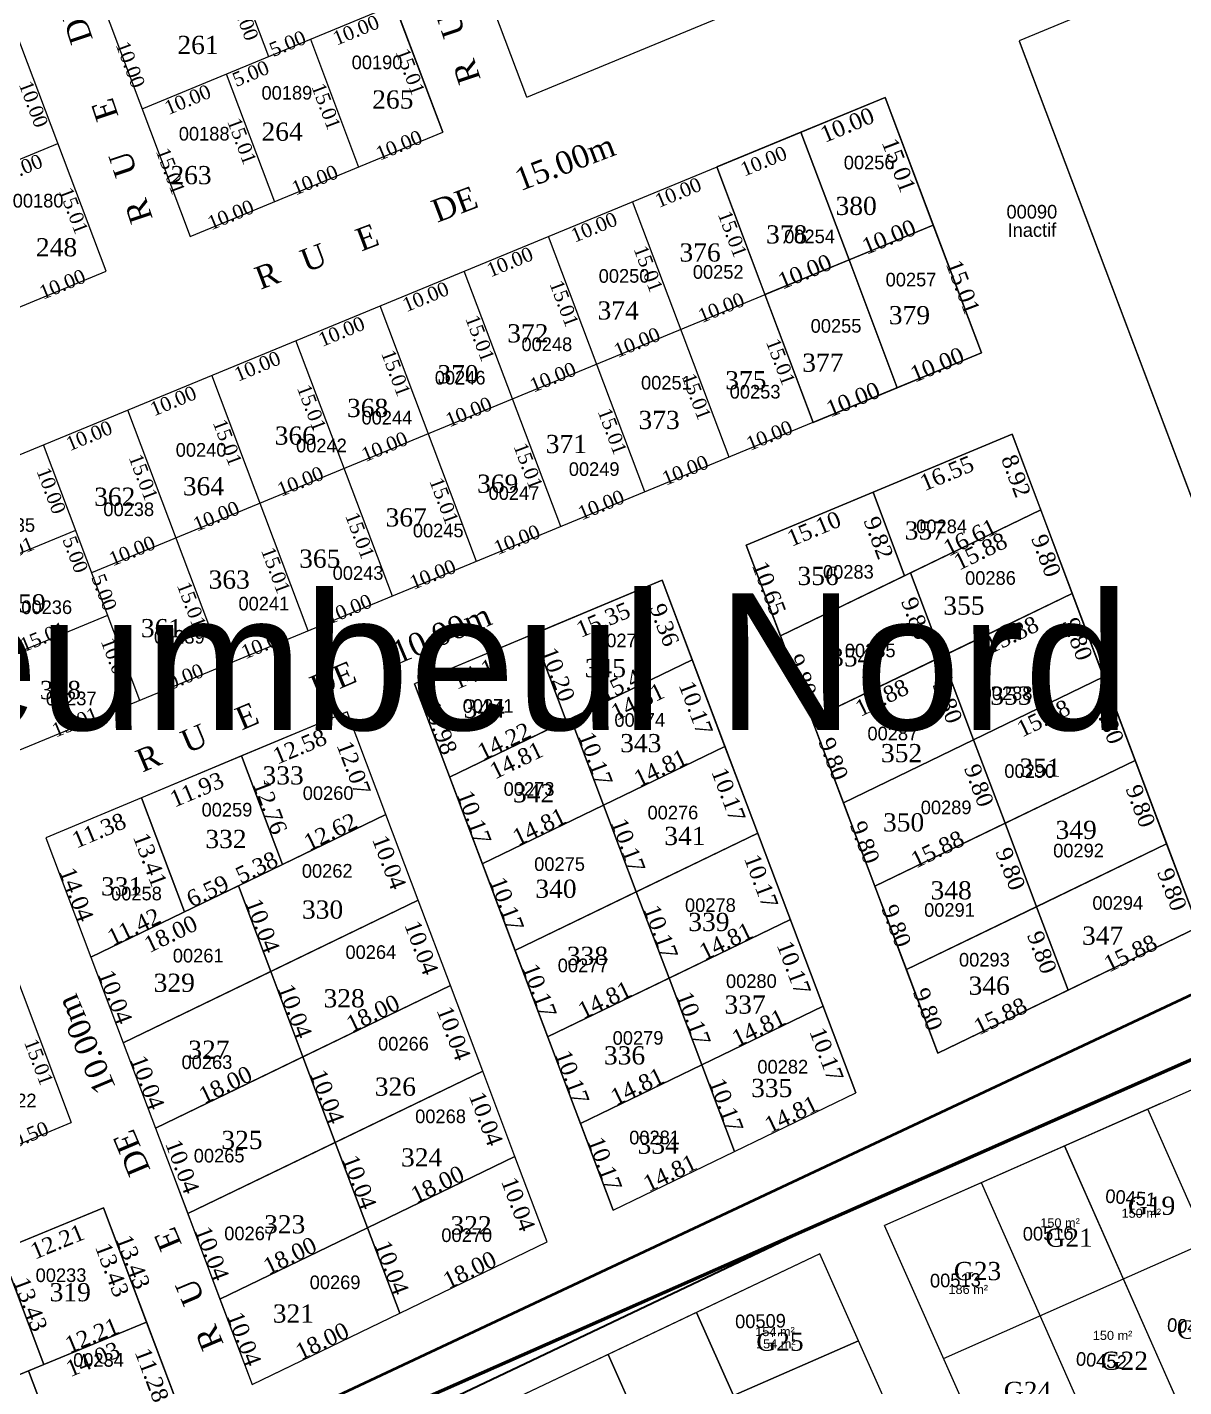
# Model space of a CAD drawing. Header units: metres. Extents: x 245225 to 248406, y 1633796 to 1637634.
# Drawn here: x 245951 to 246078.1, y 1637011.8 to 1637161.2 of the extents above; entities that cross this region are included whole.
import ezdxf
from ezdxf.enums import TextEntityAlignment as Align

# ---------------------------------------------------------------- set-up
doc = ezdxf.new("R2010")
doc.units = ezdxf.units.M
doc.header["$MEASUREMENT"] = 0
doc.layers.add('historique_numero_parcelle', color=7, linetype='Continuous')
doc.layers.add('LIMITES TITRES FONCIERS', color=7, linetype='Continuous', lineweight=0)
doc.layers.add('Toponymie', color=7, linetype='Continuous', lineweight=30)
doc.layers.add('LIMITES_PARCELLES', color=7, linetype='Continuous', lineweight=0, true_color=0xffffff)
doc.styles.get("Standard").update_dxf_attribs({"font": 'txt.shx'})
doc.styles.add('Style-FANCY', font='FANCY.shx')

msp = doc.modelspace()

# ---------------------------------------------------------------- linework, layer by layer
at = {"layer": 'LIMITES TITRES FONCIERS', "color": 5, "linetype": 'Continuous', "lineweight": 53, "flags": 128}
msp.add_lwpolyline([(245938.212544, 1636985.567514), (245881.153937, 1636957.963089), (245894.101326, 1636935.617321), (245956.170997, 1636828.911222), (246026.166551, 1636866.432662), (246050.251043, 1636842.754736), (246059.497768, 1636848.997098), (246082.853897, 1636864.817709), (246150.924158, 1637003.208159), (246235.110742, 1637058.788011), (246341.240412, 1637009.133349), (246284.700277, 1637138.562999), (245938.212544, 1636985.567514)], close=True, dxfattribs=at)
at = {"layer": 'limites_parcelles', "color": 7, "linetype": 'Continuous', "lineweight": 0}
for p, q in [((246005.878482, 1637153.48418), (245988.223214, 1637200.288734)), ((246005.878482, 1637153.48418), (246077.975471, 1637183.248183)), ((246100.337476, 1637057.157668), (246043.93852, 1637032.251613)), ((246074.277672, 1637045.649531), (246043.93852, 1637032.251613)), ((246036.629438, 1637028.999333), (245977.360199, 1637000.882322))]:
    msp.add_line(p, q, dxfattribs=at)
at = {"layer": 'limites_parcelles', "color": 7, "lineweight": 0}
for p, q in [((245996.652547, 1637149.608756), (245978.997279, 1637196.41331)), ((245951.254208, 1637184.96006), (245968.909476, 1637138.155506)), ((245959.661786, 1637134.337756), (245942.006518, 1637181.14231)), ((245970.422324, 1637176.645319), (245977.484431, 1637157.923497)), ((245963.612895, 1637152.196872), (245991.355966, 1637163.650122)), ((245982.108276, 1637159.832372), (245987.404857, 1637145.791006)), ((246094.101484, 1637069.24309), (246060.007385, 1637159.602399)), ((245972.860586, 1637156.014622), (245978.157166, 1637141.973256)), ((245938.906472, 1637109.541313), (246045.245394, 1637153.441509)), ((246045.245394, 1637153.441509), (246055.84109, 1637125.359823)), ((245926.622134, 1637136.925872), (245954.365205, 1637148.379122)), ((245968.909476, 1637138.155506), (245996.652547, 1637149.608756)), ((246037.354979, 1637117.72815), (246026.759283, 1637145.809836)), ((246028.107315, 1637113.91041), (246017.511618, 1637141.992096)), ((245958.075816, 1637101.227079), (246050.543242, 1637139.400666)), ((246018.85965, 1637110.092671), (246008.263954, 1637138.174357)), ((245931.918715, 1637122.884506), (245959.661786, 1637134.337756)), ((246009.611986, 1637106.274932), (245999.01629, 1637134.356618)), ((246000.364322, 1637102.457193), (245989.768625, 1637130.538879)), ((245991.116657, 1637098.639454), (245980.520961, 1637126.721139)), ((246055.84109, 1637125.359823), (245949.502168, 1637081.459627)), ((245981.868993, 1637094.821714), (245971.273297, 1637122.9034)), ((245972.621329, 1637091.003975), (245962.025632, 1637119.085661)), ((246030.000226, 1637104.250807), (246059.202949, 1637116.449915)), ((246059.202949, 1637116.449915), (246079.650972, 1637062.256689)), ((245963.373664, 1637087.186236), (245952.777968, 1637115.267922)), ((245942.43837, 1637100.180751), (245956.309867, 1637105.90736)), ((246030.000226, 1637104.250807), (246051.060789, 1637048.434169)), ((246006.606593, 1637094.478382), (246020.767349, 1637100.393878)), ((246020.767349, 1637100.393878), (246042.021576, 1637044.063974)), ((245945.970269, 1637090.820189), (245959.841766, 1637096.546798)), ((246015.355304, 1637031.171609), (245993.529755, 1637089.015681)), ((246051.060789, 1637048.434169), (246079.650972, 1637062.256689)), ((246028.68844, 1637037.617791), (246042.021576, 1637044.063974)), ((245887.951148, 1637012.774764), (245955.830292, 1637040.797502)), ((245967.161661, 1637034.656817), (245975.709032, 1637012.003793)), ((245891.482201, 1637003.413853), (245959.362191, 1637031.43694)), ((245975.709032, 1637012.003793), (245980.11517, 1637014.134032))]:
    msp.add_line(p, q, dxfattribs=at)
at = {"layer": 'limites_parcelles', "color": 4, "linetype": 'Continuous', "lineweight": 0}
for p, q in [((246101.571192, 1637054.385051), (246045.172235, 1637029.478995)), ((246075.511388, 1637042.876913), (246045.172235, 1637029.478995)), ((246086.661774, 1637013.911063), (246074.128, 1637042.266002)), ((246086.637161, 1637013.966746), (246074.133483, 1637042.253599)), ((246051.673548, 1637014.868127), (246108.01346, 1637039.81082)), ((246077.513895, 1637009.871716), (246064.980269, 1637038.22632)), ((246077.490873, 1637009.9238), (246064.987195, 1637038.210652)), ((246068.366016, 1637005.832369), (246055.832538, 1637034.186637)), ((246068.344585, 1637005.880853), (246055.840907, 1637034.167705)), ((246057.77504, 1637001.155807), (246045.172235, 1637029.478995)), ((246038.085041, 1637026.361332), (245885.070285, 1636953.771946)), ((246038.085041, 1637026.361332), (245978.815802, 1636998.244321))]:
    msp.add_line(p, q, dxfattribs=at)
at = {"layer": 'limites_parcelles', "color": 1, "linetype": 'Continuous', "lineweight": 40, "flags": 128}
msp.add_lwpolyline([(246242.36, 1637357.731), (246325.071, 1637170.444), (245511.13, 1636788.23), (245429.275, 1637028.013), (246242.360078, 1637357.730823)], close=True, dxfattribs=at)
at = {"layer": 'limites_parcelles', "color": 7, "lineweight": 0, "flags": 128}
for points in [[(245978.997279, 1637196.41331), (245996.652547, 1637149.608756)], [(246045.245394, 1637153.441509), (246055.84109, 1637125.359823)], [(245945.234596, 1637068.879188), (245955.830292, 1637040.797502)], [(245959.362191, 1637031.43694), (245968.085369, 1637008.317974)]]:
    msp.add_lwpolyline(points, dxfattribs=at)
for points in [[(246059.202949, 1637116.449915), (246079.650972, 1637062.256689), (246051.060789, 1637048.434169), (246030.000226, 1637104.250807), (246059.202949, 1637116.449915), (246059.202949, 1637116.449915)], [(246048.055802, 1637101.195686), (246062.350893, 1637108.106946), (246059.202949, 1637116.449915), (246043.931408, 1637110.070401), (246047.399679, 1637100.87847), (246048.055802, 1637101.195686)], [(246020.767349, 1637100.393878), (246006.606593, 1637094.478382), (246010.207563, 1637084.934761), (246010.738154, 1637085.191287), (246024.07129, 1637091.637469), (246020.767349, 1637100.393878)], [(245974.53981, 1637081.082846), (245963.532293, 1637076.48458), (245968.26703, 1637063.936144), (245974.19646, 1637066.802851), (245979.043659, 1637069.14633), (245974.53981, 1637081.082846)]]:
    msp.add_lwpolyline(points, close=True, dxfattribs=at)
at = {"layer": 'limites_parcelles', "color": 7, "linetype": 'Continuous', "lineweight": 30, "flags": 128}
msp.add_lwpolyline([(245883.535239, 1636956.295079), (246036.629438, 1637028.999333), (246043.938381, 1637032.251926), (246161.205481, 1637084.042071), (246176.661065, 1637048.487577), (246059.843226, 1636996.507822), (246101.538014, 1636902.80413), (246095.569169, 1636896.539839), (246074.958397, 1636878.816747), (246050.084, 1636846.994), (246024.29806, 1636876.145689), (245954.590311, 1636837.300513), (245939.986951, 1636863.506273), (245883.535239, 1636956.295079)], close=True, dxfattribs=at)
at = {"layer": 'limites_parcelles', "color": 4, "linetype": 'Continuous', "lineweight": 0, "flags": 128}
msp.add_lwpolyline([(246030.763574, 1637005.918197), (246028.582636, 1637010.819574), (246024.5287, 1637019.930276), (246014.817081, 1637015.323136), (246020.914458, 1637001.620063), (246030.763574, 1637005.918197)], close=True, dxfattribs=at)
at = {"layer": 'limites_parcelles', "color": 7, "lineweight": 0}
for points in [[(246158.417395, 1637139.408732), (246138.49941, 1637192.197204), (246059.992785, 1637159.641095), (246081.633796, 1637102.286102)], [(246041.300306, 1637135.584879), (246050.543242, 1637139.400666), (246045.245394, 1637153.441509), (246036.002458, 1637149.625721)], [(246026.759283, 1637145.809836), (246032.057131, 1637131.768993), (246041.300306, 1637135.584879), (246036.002458, 1637149.625721)], [(246046.598154, 1637121.544036), (246055.84109, 1637125.359823), (246050.543242, 1637139.400666), (246041.300306, 1637135.584879)], [(246032.057131, 1637131.768993), (246037.354979, 1637117.72815), (246046.598154, 1637121.544036), (246041.300306, 1637135.584879)], [(246062.350893, 1637108.106946), (246059.202949, 1637116.449915), (246030.000226, 1637104.250807), (246033.76071, 1637094.284426)], [(246043.931408, 1637110.070401), (246030.000226, 1637104.250807), (246033.76071, 1637094.284426), (246047.399679, 1637100.87847)], [(246065.810821, 1637098.937127), (246062.350893, 1637108.106946), (246033.76071, 1637094.284426), (246037.220638, 1637085.114608)], [(246051.51573, 1637092.025867), (246065.810821, 1637098.937127), (246062.350893, 1637108.106946), (246048.055802, 1637101.195686)], [(246048.055802, 1637101.195686), (246033.76071, 1637094.284426), (246037.220638, 1637085.114608), (246051.51573, 1637092.025867)], [(246042.021576, 1637044.063974), (246020.767349, 1637100.393878), (245993.529755, 1637089.015681), (246015.355304, 1637031.171609)], [(246024.07129, 1637091.637469), (246020.767349, 1637100.393878), (245993.529755, 1637089.015681), (245997.405018, 1637078.745104)], [(246069.27085, 1637089.767041), (246065.810821, 1637098.937127), (246037.220638, 1637085.114608), (246040.680667, 1637075.944522)], [(246054.975759, 1637082.855781), (246069.27085, 1637089.767041), (246065.810821, 1637098.937127), (246051.51573, 1637092.025867)], [(246006.606593, 1637094.478382), (245993.529755, 1637089.015681), (245997.405018, 1637078.745104), (246010.207563, 1637084.934761)], [(246027.661319, 1637082.122846), (246024.07129, 1637091.637469), (245997.405018, 1637078.745104), (246000.995047, 1637069.230481)], [(246024.07129, 1637091.637469), (246010.738154, 1637085.191287), (246014.328183, 1637075.676663), (246027.661319, 1637082.122846)], [(246051.51573, 1637092.025867), (246037.220638, 1637085.114608), (246040.680667, 1637075.944522), (246054.975759, 1637082.855781)], [(246072.730882, 1637080.596948), (246069.27085, 1637089.767041), (246040.680667, 1637075.944522), (246044.140699, 1637066.774429)], [(246069.27085, 1637089.767041), (246054.975759, 1637082.855781), (246058.43579, 1637073.685688), (246072.730882, 1637080.596948)], [(245990.403911, 1637074.638681), (245986.143454, 1637085.930137), (245953.034067, 1637072.099065), (245957.989009, 1637058.967021)], [(245990.403911, 1637074.638681), (245986.143454, 1637085.930137), (245974.53981, 1637081.082846), (245979.043659, 1637069.14633)], [(246010.738154, 1637085.191287), (245997.405018, 1637078.745104), (246000.995047, 1637069.230481), (246014.328183, 1637075.676663)], [(246054.975759, 1637082.855781), (246040.680667, 1637075.944522), (246044.140699, 1637066.774429), (246058.43579, 1637073.685688)], [(246031.25142, 1637072.60803), (246027.661319, 1637082.122846), (246000.995047, 1637069.230481), (246004.585148, 1637059.715666)], [(246027.661319, 1637082.122846), (246014.328183, 1637075.676663), (246017.918284, 1637066.161848), (246031.25142, 1637072.60803)], [(246076.190903, 1637071.426882), (246072.730882, 1637080.596948), (246044.140699, 1637066.774429), (246047.60072, 1637057.604362)], [(246061.895812, 1637064.515622), (246076.190903, 1637071.426882), (246072.730882, 1637080.596948), (246058.43579, 1637073.685688)], [(245963.532293, 1637076.48458), (245953.034067, 1637072.099065), (245957.989009, 1637058.967021), (245968.26703, 1637063.936144)], [(246014.328183, 1637075.676663), (246000.995047, 1637069.230481), (246004.585148, 1637059.715666), (246017.918284, 1637066.161848)], [(245993.947899, 1637065.24608), (245990.403911, 1637074.638681), (245957.989009, 1637058.967021), (245961.532997, 1637049.57442)], [(245977.740448, 1637057.41025), (245993.947899, 1637065.24608), (245990.403911, 1637074.638681), (245974.19646, 1637066.802851)], [(246058.43579, 1637073.685688), (246044.140699, 1637066.774429), (246047.60072, 1637057.604362), (246061.895812, 1637064.515622)], [(246034.8415, 1637063.093269), (246031.25142, 1637072.60803), (246004.585148, 1637059.715666), (246008.175228, 1637050.200905)], [(246021.508364, 1637056.647087), (246034.8415, 1637063.093269), (246031.25142, 1637072.60803), (246017.918284, 1637066.161848)], [(246051.060789, 1637048.434169), (246079.650972, 1637062.256689), (246076.190903, 1637071.426882), (246047.60072, 1637057.604362)], [(246076.190903, 1637071.426882), (246061.895812, 1637064.515622), (246065.355881, 1637055.345429), (246079.650972, 1637062.256689)], [(245974.19646, 1637066.802851), (245957.989009, 1637058.967021), (245961.532997, 1637049.57442), (245977.740448, 1637057.41025)], [(246017.918284, 1637066.161848), (246004.585148, 1637059.715666), (246008.175228, 1637050.200905), (246021.508364, 1637056.647087)], [(245997.491907, 1637055.853425), (245993.947899, 1637065.24608), (245961.532997, 1637049.57442), (245965.077005, 1637040.181765)], [(245993.947899, 1637065.24608), (245977.740448, 1637057.41025), (245981.284456, 1637048.017595), (245997.491907, 1637055.853425)], [(246061.895812, 1637064.515622), (246047.60072, 1637057.604362), (246051.060789, 1637048.434169), (246065.355881, 1637055.345429)], [(246038.431497, 1637053.57873), (246034.8415, 1637063.093269), (246008.175228, 1637050.200905), (246011.765225, 1637040.686366)], [(246034.8415, 1637063.093269), (246021.508364, 1637056.647087), (246025.098361, 1637047.132548), (246038.431497, 1637053.57873)], [(245977.740448, 1637057.41025), (245961.532997, 1637049.57442), (245965.077005, 1637040.181765), (245981.284456, 1637048.017595)], [(246001.035934, 1637046.460719), (245997.491907, 1637055.853425), (245965.077005, 1637040.181765), (245968.621032, 1637030.789059)], [(245997.491907, 1637055.853425), (245981.284456, 1637048.017595), (245984.828483, 1637038.624889), (246001.035934, 1637046.460719)], [(246021.508364, 1637056.647087), (246008.175228, 1637050.200905), (246011.765225, 1637040.686366), (246025.098361, 1637047.132548)], [(246042.021576, 1637044.063974), (246038.431497, 1637053.57873), (246025.098361, 1637047.132548), (246028.68844, 1637037.617791)], [(245981.284456, 1637048.017595), (245965.077005, 1637040.181765), (245968.621032, 1637030.789059), (245984.828483, 1637038.624889)], [(246025.098361, 1637047.132548), (246011.765225, 1637040.686366), (246015.355304, 1637031.171609), (246028.68844, 1637037.617791)], [(246004.579933, 1637037.06809), (246001.035934, 1637046.460719), (245968.621032, 1637030.789059), (245972.16503, 1637021.39643)], [(246001.035934, 1637046.460719), (245984.828483, 1637038.624889), (245988.372482, 1637029.23226), (246004.579933, 1637037.06809)], [(245984.828483, 1637038.624889), (245968.621032, 1637030.789059), (245972.16503, 1637021.39643), (245988.372482, 1637029.23226)], [(246008.123934, 1637027.675452), (246004.579933, 1637037.06809), (245988.372482, 1637029.23226), (245991.916483, 1637019.839622)], [(245964.104286, 1637018.869005), (245959.362191, 1637031.43694), (245948.072148, 1637026.77604), (245952.814243, 1637014.208105)], [(245988.372482, 1637029.23226), (245972.16503, 1637021.39643), (245975.709032, 1637012.003793), (245991.916483, 1637019.839622)], [(245948.072148, 1637026.77604), (245936.781737, 1637022.114988), (245941.523832, 1637009.547053), (245952.814243, 1637014.208105)], [(245968.085369, 1637008.317974), (245964.104286, 1637018.869005), (245951.131878, 1637013.51357), (245955.405371, 1637002.187565)], [(245951.131878, 1637013.51357), (245938.992115, 1637008.501877), (245943.53925, 1636996.450642), (245955.405371, 1637002.187565)]]:
    msp.add_3dface(points, dxfattribs=at)
at = {"layer": 'limites_parcelles', "color": 4, "linetype": 'Continuous', "lineweight": 0}
for points in [[(246042.330908, 1637016.819291), (246038.085041, 1637026.361332), (246024.5287, 1637019.930276), (246028.582636, 1637010.819574)], [(246042.330908, 1637016.819291), (246038.085041, 1637026.361332), (246024.5287, 1637019.930276), (246028.582636, 1637010.819574)], [(246046.504828, 1637007.43894), (246042.330908, 1637016.819291), (246028.582636, 1637010.819574), (246032.756557, 1637001.439223)], [(246046.504828, 1637007.43894), (246042.330908, 1637016.819291), (246028.582636, 1637010.819574), (246032.756557, 1637001.439223)], [(246020.984326, 1637001.463044), (246014.817081, 1637015.323136), (246004.994955, 1637010.663571), (246011.023138, 1636997.116003)], [(246020.984326, 1637001.463044), (246014.817081, 1637015.323136), (246004.994955, 1637010.663571), (246011.023138, 1636997.116003)]]:
    msp.add_3dface(points, dxfattribs=at)

# ---------------------------------------------------------------- texts
at = {"layer": 'historique_numero_parcelle', "color": 92, "linetype": 'Continuous', "lineweight": 0, "style": 'Style-FANCY'}
for s, p in [('00190', (245989.426321, 1637157.291507)), ('00189', (245979.517687, 1637153.945752)), ('00188', (245970.43021, 1637149.448181)), ('00256', (246043.502169, 1637146.287788)), ('00180', (245952.181054, 1637142.091635)), ('00254', (246036.954416, 1637138.162385)), ('00252', (246026.915765, 1637134.266187)), ('00250', (246016.569181, 1637133.8274)), ('00257', (246048.100651, 1637133.425831)), ('00255', (246039.861704, 1637128.338639)), ('00248', (246008.083887, 1637126.313165)), ('00246', (245998.55846, 1637122.63832)), ('00251', (246021.222407, 1637122.089835)), ('00253', (246030.966809, 1637121.102564)), ('00244', (245990.511116, 1637118.250445)), ('00240', (245970.091666, 1637114.712721)), ('00242', (245983.312302, 1637115.192645)), ('00249', (246013.284551, 1637112.601057)), ('00247', (246004.470794, 1637109.968332)), ('00238', (245962.140124, 1637108.185758)), ('00235', (245949.062213, 1637106.450687)), ('00245', (245996.149731, 1637105.8547)), ('00284', (246051.46278, 1637106.301575)), ('00283', (246041.218019, 1637101.308124)), ('00243', (245987.335974, 1637101.178871)), ('00286', (246056.833697, 1637100.63623)), ('00236', (245953.128898, 1637097.424202)), ('00241', (245976.989389, 1637097.819405)), ('00239', (245967.696623, 1637094.171984)), ('00272', (246016.285624, 1637093.77332)), ('00285', (246043.613061, 1637092.669496)), ('00288', (246058.65393, 1637087.966243)), ('00237', (245955.819167, 1637087.394775)), ('00271', (246001.627962, 1637086.574464)), ('00274', (246018.29746, 1637085.038708)), ('00287', (246046.103906, 1637083.550944)), ('00290', (246061.144774, 1637079.423599)), ('00273', (246006.130643, 1637077.455912)), ('00260', (245984.049144, 1637076.995977)), ('00259', (245972.936146, 1637075.172267)), ('00276', (246021.937925, 1637074.864324)), ('00289', (246051.960811, 1637075.425968)), ('00292', (246066.50967, 1637070.688987)), ('00262', (245983.953342, 1637068.453334)), ('00275', (246009.483703, 1637069.201223)), ('00258', (245962.990364, 1637065.961648)), ('00278', (246026.057398, 1637064.68994)), ('00291', (246052.331017, 1637064.162023)), ('00294', (246070.820747, 1637064.929901)), ('00264', (245988.743428, 1637059.526752)), ('00261', (245969.77469, 1637059.142813)), ('00277', (246012.070349, 1637058.066991)), ('00293', (246056.163085, 1637058.690892)), ('00280', (246030.560078, 1637056.339266)), ('00266', (245992.330956, 1637049.461319)), ('00279', (246018.105856, 1637050.100257)), ('00263', (245970.732707, 1637047.432673)), ('00282', (246034.00894, 1637046.93276)), ('00222', (245949.220035, 1637043.218578)), ('00268', (245996.407565, 1637041.481618)), ('00281', (246019.926089, 1637039.157995)), ('00265', (245972.073931, 1637037.162304)), ('00267', (245975.42699, 1637028.619661)), ('00270', (245999.281616, 1637028.427691)), ('00233', (245954.699423, 1637024.02791)), ('00269', (245984.815558, 1637023.244514)), ('00234', (245958.818897, 1637014.717389))]:
    msp.add_text(s, height=1.499994, rotation=0.1323, dxfattribs=at).set_placement(p, align=Align.MIDDLE_CENTER)
at = {"layer": 'historique_numero_parcelle', "color": 1, "linetype": 'Continuous', "lineweight": 0, "insert": (246061.382846, 1637139.864902), "char_height": 1.499994, "attachment_point": 5, "rotation": 0.13229612, "line_spacing_factor": 0.803174, "style": 'Style-FANCY'}
msp.add_mtext('00090\\PInactif', dxfattribs=at)
msp.add_mtext('00090\\PInactif', dxfattribs=at)
at = {"layer": 'limites_parcelles', "color": 7, "lineweight": 0, "line_spacing_factor": 0.6}
for s, insert, char_height, attachment_point, rotation in [('\\fSylfaen|b0|i0|c00|p23;R   U    E       DE     10.00m', (246000.903207, 1637155.456744), 2.5, 7, 108.45502415), ('\\fSylfaen|b0|i0|c00|p23;R   U    E       DE     10.00m', (245964.854366, 1637140.150351), 2.5, 7, 108.45502415), ('\\fSylfaen|b0|i0|c00|p23;10.00', (245975.531775, 1637162.533365), 1.55, 2, 290.66711614), ('\\fSylfaen|b0|i0|c00|p23;10.00', (245986.80844, 1637161.556381), 1.55, 2, 22.43245452), ('\\fSylfaen|b0|i0|c00|p23;5.00', (245979.905145, 1637158.617046), 1.55, 8, 22.43245452), ('\\fSylfaen|b0|i0|c00|p23;10.00', (245961.583354, 1637156.776356), 1.55, 8, 290.66711614), ('\\fSylfaen|b0|i0|c00|p23;15.01', (245993.817127, 1637156.558851), 1.55, 2, 290.66711614), ('\\fSylfaen|b0|i0|c00|p23;5.00', (245975.248827, 1637156.784193), 1.55, 2, 22.43245452), ('\\fSylfaen|b0|i0|c00|p23;10.00', (245952.412549, 1637152.98899), 1.55, 2, 290.66711614), ('\\fSylfaen|b0|i0|c00|p23;10.00', (245968.313059, 1637153.920881), 1.55, 2, 22.43245452), ('\\fSylfaen|b0|i0|c00|p23;15.01', (245984.569437, 1637152.741101), 1.55, 2, 290.66711614), ('\\fSylfaen|b0|i0|c00|p23;10.00', (246040.738404, 1637151.256316), 1.8, 2, 22.43245452), ('\\fSylfaen|b0|i0|c00|p23;15.01', (245975.321747, 1637148.923351), 1.55, 2, 290.66711614), ('\\fSylfaen|b0|i0|c00|p23;10.00', (245992.137758, 1637147.439102), 1.55, 8, 22.43245452), ('\\fSylfaen|b0|i0|c00|p23;R   U    E       DE     15.00m', (245976.632335, 1637132.240185), 2.5, 7, 20.76728362), ('\\fSylfaen|b0|i0|c00|p23;15.01', (246047.613634, 1637146.31518), 1.8, 2, 290.67231997), ('\\fSylfaen|b0|i0|c00|p23;10.00', (245949.817679, 1637146.285381), 1.55, 2, 22.43245452), ('\\fSylfaen|b0|i0|c00|p23;15.01', (245965.997171, 1637145.075218), 1.55, 8, 290.66711614), ('\\fSylfaen|b0|i0|c00|p23;10.00', (246031.609827, 1637147.16318), 1.55, 2, 22.43245452), ('\\fSylfaen|b0|i0|c00|p23;10.00', (245982.890068, 1637143.621352), 1.55, 8, 22.43245452), ('\\fSylfaen|b0|i0|c00|p23;10.00', (246022.211769, 1637143.7161), 1.55, 2, 22.43245452), ('\\fSylfaen|b0|i0|c00|p23;15.01', (245956.826366, 1637141.287851), 1.55, 2, 290.66711614), ('\\fSylfaen|b0|i0|c00|p23;10.00', (245973.642378, 1637139.803602), 1.55, 8, 22.43245452), ('\\fSylfaen|b0|i0|c00|p23;15.01', (246029.221084, 1637138.718809), 1.55, 2, 290.67231997), ('\\fSylfaen|b0|i0|c00|p23;10.00', (246012.964105, 1637139.898361), 1.55, 2, 22.43245452), ('\\fSylfaen|b0|i0|c00|p23;10.00', (246046.02257, 1637137.252548), 1.8, 8, 22.43245452), ('\\fSylfaen|b0|i0|c00|p23;10.00', (246003.716441, 1637136.080621), 1.55, 2, 22.43245452), ('\\fSylfaen|b0|i0|c00|p23;15.01', (246019.97342, 1637134.90107), 1.55, 2, 290.67231997), ('\\fSylfaen|b0|i0|c00|p23;10.00', (246036.779515, 1637133.436712), 1.8, 8, 22.43245452), ('\\fSylfaen|b0|i0|c00|p23;15.01', (246052.948959, 1637132.286874), 1.8, 8, 290.67231997), ('\\fSylfaen|b0|i0|c00|p23;10.00', (245955.146997, 1637132.168102), 1.55, 8, 22.43245452), ('\\fSylfaen|b0|i0|c00|p23;10.00', (245994.468776, 1637132.262882), 1.55, 2, 22.43245452), ('\\fSylfaen|b0|i0|c00|p23;15.01', (246010.725755, 1637131.083331), 1.55, 2, 290.67231997), ('\\fSylfaen|b0|i0|c00|p23;10.00', (246027.542355, 1637129.599344), 1.55, 8, 22.43245452), ('\\fSylfaen|b0|i0|c00|p23;10.00', (245985.221112, 1637128.445143), 1.55, 2, 22.43245452), ('\\fSylfaen|b0|i0|c00|p23;15.01', (246001.478091, 1637127.265592), 1.55, 2, 290.67231997), ('\\fSylfaen|b0|i0|c00|p23;10.00', (246018.294691, 1637125.781605), 1.55, 8, 22.43245452), ('\\fSylfaen|b0|i0|c00|p23;15.01', (246034.518932, 1637124.677966), 1.55, 2, 290.67231997), ('\\fSylfaen|b0|i0|c00|p23;10.00', (246051.320419, 1637123.211705), 1.8, 8, 22.43245452), ('\\fSylfaen|b0|i0|c00|p23;10.00', (245975.973448, 1637124.627404), 1.55, 2, 22.43245452), ('\\fSylfaen|b0|i0|c00|p23;15.01', (245992.230427, 1637123.447852), 1.55, 2, 290.67231997), ('\\fSylfaen|b0|i0|c00|p23;10.00', (246009.047027, 1637121.963866), 1.55, 8, 22.43245452), ('\\fSylfaen|b0|i0|c00|p23;15.01', (246025.271268, 1637120.860227), 1.55, 2, 290.67231997), ('\\fSylfaen|b0|i0|c00|p23;10.00', (245966.725783, 1637120.809664), 1.55, 2, 22.43245452), ('\\fSylfaen|b0|i0|c00|p23;15.01', (245982.982762, 1637119.630113), 1.55, 2, 290.67231997), ('\\fSylfaen|b0|i0|c00|p23;10.00', (246042.077363, 1637119.395869), 1.8, 8, 22.43245452), ('\\fSylfaen|b0|i0|c00|p23;10.00', (245999.799362, 1637118.146127), 1.55, 8, 22.43245452), ('\\fSylfaen|b0|i0|c00|p23;15.01', (246016.023603, 1637117.042488), 1.55, 2, 290.67231997), ('\\fSylfaen|b0|i0|c00|p23;10.00', (245957.478119, 1637116.991925), 1.55, 2, 22.43245452), ('\\fSylfaen|b0|i0|c00|p23;15.01', (245973.735098, 1637115.812374), 1.55, 2, 290.67231997), ('\\fSylfaen|b0|i0|c00|p23;10.00', (246032.840203, 1637115.558501), 1.55, 8, 22.43245452), ('\\fSylfaen|b0|i0|c00|p23;10.00', (245990.551698, 1637114.328387), 1.55, 8, 22.43245452), ('\\fSylfaen|b0|i0|c00|p23;15.01', (245964.487434, 1637111.994635), 1.55, 2, 290.67231997), ('\\fSylfaen|b0|i0|c00|p23;15.01', (246006.775939, 1637113.224749), 1.55, 2, 290.67231997), ('\\fSylfaen|b0|i0|c00|p23;10.00', (246023.592539, 1637111.740762), 1.55, 8, 22.43245452), ('\\fSylfaen|b0|i0|c00|p23;16.55', (246051.682816, 1637112.983341), 1.8, 2, 22.67218484), ('\\fSylfaen|b0|i0|c00|p23;8.92', (246060.496237, 1637112.172523), 1.8, 2, 290.67231997), ('\\fSylfaen|b0|i0|c00|p23;10.00', (245954.356795, 1637110.517036), 1.55, 2, 290.67231997), ('\\fSylfaen|b0|i0|c00|p23;10.00', (245981.304034, 1637110.510648), 1.55, 8, 22.43245452), ('\\fSylfaen|b0|i0|c00|p23;15.01', (245997.528275, 1637109.40701), 1.55, 2, 290.67231997), ('\\fSylfaen|b0|i0|c00|p23;10.00', (246014.344875, 1637107.923023), 1.55, 8, 22.43245452), ('\\fSylfaen|b0|i0|c00|p23;10.00', (245972.056369, 1637106.692909), 1.55, 8, 22.43245452), ('\\fSylfaen|b0|i0|c00|p23;15.01', (245988.28061, 1637105.58927), 1.55, 2, 290.67231997), ('\\fSylfaen|b0|i0|c00|p23;10.00', (246005.09721, 1637104.105284), 1.55, 8, 22.43245452), ('\\fSylfaen|b0|i0|c00|p23;15.10', (246037.081454, 1637106.883787), 1.8, 2, 22.67218484), ('\\fSylfaen|b0|i0|c00|p23;9.82', (246045.384859, 1637105.368529), 1.8, 2, 290.67231997), ('\\fSylfaen|b0|i0|c00|p23;16.61', (246054.99003, 1637104.258824), 1.8, 8, 25.80242319), ('\\fSylfaen|b0|i0|c00|p23;15.01', (245949.483175, 1637102.783277), 1.55, 8, 22.43245452), ('\\fSylfaen|b0|i0|c00|p23;5.00', (245957.005719, 1637103.496615), 1.55, 2, 290.67231997), ('\\fSylfaen|b0|i0|c00|p23;10.00', (245962.808705, 1637102.87517), 1.55, 8, 22.43245452), ('\\fSylfaen|b0|i0|c00|p23;15.88', (246055.333928, 1637104.381226), 1.8, 2, 25.80242319), ('\\fSylfaen|b0|i0|c00|p23;9.80', (246063.800173, 1637103.416129), 1.8, 2, 290.67231997), ('\\fSylfaen|b0|i0|c00|p23;15.01', (245979.032946, 1637101.771531), 1.55, 2, 290.67231997), ('\\fSylfaen|b0|i0|c00|p23;10.00', (245995.849546, 1637100.287544), 1.55, 8, 22.43245452), ('\\fSylfaen|b0|i0|c00|p23;10.65', (246031.637261, 1637099.174246), 1.8, 8, 290.67231997), ('\\fSylfaen|b0|i0|c00|p23;5.00', (245958.694684, 1637098.786212), 1.55, 8, 290.67231997), ('\\fSylfaen|b0|i0|c00|p23;15.01', (245969.785282, 1637097.953792), 1.55, 2, 290.67231997), ('\\fSylfaen|b0|i0|c00|p23;10.00', (245986.601882, 1637096.469805), 1.55, 8, 22.43245452), ('\\fSylfaen|b0|i0|c00|p23;15.35', (246013.918246, 1637096.882495), 1.8, 2, 22.67218484), ('\\fSylfaen|b0|i0|c00|p23;9.36', (246021.85795, 1637095.803859), 1.8, 2, 290.67231997), ('\\fSylfaen|b0|i0|c00|p23;9.80', (246049.505081, 1637096.50487), 1.8, 2, 290.67231997), ('\\fSylfaen|b0|i0|c00|p23;R   U    E       DE     10.00m', (245963.650015, 1637079.192981), 2.5, 7, 22.94571649), ('\\fSylfaen|b0|i0|c00|p23;15.88', (246058.793856, 1637095.211407), 1.8, 2, 25.80242319), ('\\fSylfaen|b0|i0|c00|p23;9.80', (246067.260151, 1637094.246177), 1.8, 2, 290.67231997), ('\\fSylfaen|b0|i0|c00|p23;15.01', (245953.015074, 1637093.422715), 1.55, 8, 22.43245452), ('\\fSylfaen|b0|i0|c00|p23;10.00', (245977.354217, 1637092.652066), 1.55, 8, 22.43245452), ('\\fSylfaen|b0|i0|c00|p23;10.00', (245961.420592, 1637091.795912), 1.55, 2, 290.67231997), ('\\fSylfaen|b0|i0|c00|p23;14.17', (246000.299449, 1637091.193396), 1.8, 2, 22.67218484), ('\\fSylfaen|b0|i0|c00|p23;10.20', (246008.444556, 1637089.719108), 1.8, 8, 290.67231997), ('\\fSylfaen|b0|i0|c00|p23;9.80', (246035.24735, 1637089.606458), 1.8, 8, 290.67231997), ('\\fSylfaen|b0|i0|c00|p23;10.00', (245968.106553, 1637088.834327), 1.55, 8, 22.43245452), ('\\fSylfaen|b0|i0|c00|p23;15.40', (246017.123589, 1637088.322322), 1.8, 8, 25.80242319), ('\\fSylfaen|b0|i0|c00|p23;14.81', (246017.665883, 1637087.874198), 1.8, 2, 25.80242319), ('\\fSylfaen|b0|i0|c00|p23;10.17', (246025.304936, 1637086.668343), 1.8, 2, 290.67231997), ('\\fSylfaen|b0|i0|c00|p23;15.88', (246044.498765, 1637088.300147), 1.8, 2, 25.80242319), ('\\fSylfaen|b0|i0|c00|p23;9.80', (246052.96506, 1637087.334917), 1.8, 2, 290.67231997), ('\\fSylfaen|b0|i0|c00|p23;10.98', (245995.504864, 1637083.892929), 1.8, 8, 290.67231997), ('\\fSylfaen|b0|i0|c00|p23;15.88', (246062.253885, 1637086.041321), 1.8, 2, 25.80242319), ('\\fSylfaen|b0|i0|c00|p23;9.80', (246070.720182, 1637085.076088), 1.8, 2, 290.67231997), ('\\fSylfaen|b0|i0|c00|p23;15.01', (245956.546973, 1637084.062153), 1.55, 8, 22.43245452), ('\\fSylfaen|b0|i0|c00|p23;14.22', (246003.790453, 1637081.87614), 1.8, 8, 25.80242319), ('\\fSylfaen|b0|i0|c00|p23;12.58', (245980.572907, 1637082.952856), 1.8, 2, 22.67218484), ('\\fSylfaen|b0|i0|c00|p23;12.07', (245987.712314, 1637080.072595), 1.8, 2, 290.67231997), ('\\fSylfaen|b0|i0|c00|p23;14.81', (246004.332747, 1637081.428015), 1.8, 2, 25.80242319), ('\\fSylfaen|b0|i0|c00|p23;10.17', (246012.570646, 1637080.446511), 1.8, 8, 290.67231997), ('\\fSylfaen|b0|i0|c00|p23;9.80', (246038.707328, 1637080.436506), 1.8, 8, 290.67231997), ('\\fSylfaen|b0|i0|c00|p23;14.81', (246020.978913, 1637078.935961), 1.8, 8, 25.80242319), ('\\fSylfaen|b0|i0|c00|p23;10.17', (246028.895, 1637077.153624), 1.8, 2, 290.67231997), ('\\fSylfaen|b0|i0|c00|p23;9.80', (246056.42509, 1637078.164828), 1.8, 2, 290.67231997), ('\\fSylfaen|b0|i0|c00|p23;11.93', (245969.267326, 1637078.230078), 1.8, 2, 22.67218484), ('\\fSylfaen|b0|i0|c00|p23;12.76', (245976.829212, 1637075.127125), 1.8, 8, 290.67231997), ('\\fSylfaen|b0|i0|c00|p23;10.17', (245999.23751, 1637074.000329), 1.8, 8, 290.67231997), ('\\fSylfaen|b0|i0|c00|p23;9.80', (246074.180208, 1637075.906008), 1.8, 2, 290.67231997), ('\\fSylfaen|b0|i0|c00|p23;14.81', (246007.645777, 1637072.489779), 1.8, 8, 25.80242319), ('\\fSylfaen|b0|i0|c00|p23;11.38', (245958.514454, 1637073.738187), 1.8, 2, 22.67218484), ('\\fSylfaen|b0|i0|c00|p23;12.62', (245984.707948, 1637071.928712), 1.8, 8, 25.80242319), ('\\fSylfaen|b0|i0|c00|p23;10.17', (246016.160711, 1637070.931792), 1.8, 8, 290.67231997), ('\\fSylfaen|b0|i0|c00|p23;9.80', (246042.167359, 1637071.266417), 1.8, 8, 290.67231997), ('\\fSylfaen|b0|i0|c00|p23;13.41', (245965.338293, 1637069.998548), 1.8, 2, 290.67231997), ('\\fSylfaen|b0|i0|c00|p23;10.04', (245991.614536, 1637069.730567), 1.8, 2, 290.67231997), ('\\fSylfaen|b0|i0|c00|p23;15.88', (246051.402988, 1637069.996175), 1.8, 8, 25.80242319), ('\\fSylfaen|b0|i0|c00|p23;9.80', (246059.885117, 1637068.994748), 1.8, 2, 290.67231997), ('\\fSylfaen|b0|i0|c00|p23;5.38', (245976.603922, 1637068.010652), 1.8, 8, 25.80242319), ('\\fSylfaen|b0|i0|c00|p23;10.17', (246032.485091, 1637067.638836), 1.8, 2, 290.67231997), ('\\fSylfaen|b0|i0|c00|p23;14.04', (245955.549016, 1637065.54558), 1.8, 8, 290.67231997), ('\\fSylfaen|b0|i0|c00|p23;6.59', (245971.215607, 1637065.405559), 1.8, 8, 25.80242319), ('\\fSylfaen|b0|i0|c00|p23;10.17', (246002.827575, 1637064.48561), 1.8, 8, 290.67231997), ('\\fSylfaen|b0|i0|c00|p23;9.80', (246077.640253, 1637066.735878), 1.8, 2, 290.67231997), ('\\fSylfaen|b0|i0|c00|p23;10.04', (245976.005932, 1637062.119087), 1.8, 8, 290.67231997), ('\\fSylfaen|b0|i0|c00|p23;9.80', (246045.627385, 1637062.096337), 1.8, 8, 290.67231997), ('\\fSylfaen|b0|i0|c00|p23;11.42', (245963.112182, 1637061.48779), 1.8, 8, 25.80242319), ('\\fSylfaen|b0|i0|c00|p23;18.00', (245966.353896, 1637062.344756), 1.8, 2, 25.80242319), ('\\fSylfaen|b0|i0|c00|p23;10.17', (246019.750802, 1637061.417004), 1.8, 8, 290.67231997), ('\\fSylfaen|b0|i0|c00|p23;10.04', (245995.158534, 1637060.337939), 1.8, 2, 290.67231997), ('\\fSylfaen|b0|i0|c00|p23;14.81', (246028.159095, 1637059.906385), 1.8, 8, 25.80242319), ('\\fSylfaen|b0|i0|c00|p23;9.80', (246063.345162, 1637059.824619), 1.8, 2, 290.67231997), ('\\fSylfaen|b0|i0|c00|p23;10.17', (246036.07513, 1637058.124186), 1.8, 2, 290.67231997), ('\\fSylfaen|b0|i0|c00|p23;15.88', (246072.61817, 1637058.567176), 1.8, 8, 25.80242319), ('\\fSylfaen|b0|i0|c00|p23;10.04', (245959.798481, 1637054.283257), 1.8, 8, 290.67231997), ('\\fSylfaen|b0|i0|c00|p23;10.17', (246006.417666, 1637054.970822), 1.8, 8, 290.67231997), ('\\fSylfaen|b0|i0|c00|p23;10.04', (245979.54993, 1637052.726459), 1.8, 8, 290.67231997), ('\\fSylfaen|b0|i0|c00|p23;14.81', (246014.825959, 1637053.460203), 1.8, 8, 25.80242319), ('\\fSylfaen|b0|i0|c00|p23;R   U    E       DE     10.00m', (245972.665105, 1637016.485015), 2.5, 7, 112.8182321), ('\\fSylfaen|b0|i0|c00|p23;18.00', (245989.372344, 1637051.971717), 1.8, 8, 25.80242319), ('\\fSylfaen|b0|i0|c00|p23;10.17', (246023.340841, 1637051.902354), 1.8, 8, 290.67231997), ('\\fSylfaen|b0|i0|c00|p23;9.80', (246049.08743, 1637052.926207), 1.8, 8, 290.67231997), ('\\fSylfaen|b0|i0|c00|p23;15.88', (246058.323078, 1637051.655916), 1.8, 8, 25.80242319), ('\\fSylfaen|b0|i0|c00|p23;10.04', (245998.702552, 1637050.945258), 1.8, 2, 290.67231997), ('\\fSylfaen|b0|i0|c00|p23;14.81', (246031.749092, 1637050.391846), 1.8, 8, 25.80242319), ('\\fSylfaen|b0|i0|c00|p23;15.01', (245952.994245, 1637047.747319), 1.55, 2, 290.67231997), ('\\fSylfaen|b0|i0|c00|p23;10.17', (246039.665168, 1637048.609538), 1.8, 2, 290.67231997), ('\\fSylfaen|b0|i0|c00|p23;10.17', (246010.007705, 1637045.456172), 1.8, 8, 290.67231997), ('\\fSylfaen|b0|i0|c00|p23;10.04', (245963.342479, 1637044.890629), 1.8, 8, 290.67231997), ('\\fSylfaen|b0|i0|c00|p23;18.00', (245973.164893, 1637044.135887), 1.8, 8, 25.80242319), ('\\fSylfaen|b0|i0|c00|p23;14.81', (246018.415956, 1637043.945664), 1.8, 8, 25.80242319), ('\\fSylfaen|b0|i0|c00|p23;10.04', (245983.093947, 1637043.333778), 1.8, 8, 290.67231997), ('\\fSylfaen|b0|i0|c00|p23;10.17', (246026.930879, 1637042.387706), 1.8, 8, 290.67231997), ('\\fSylfaen|b0|i0|c00|p23;10.04', (246002.246565, 1637041.55259), 1.8, 2, 290.67231997), ('\\fSylfaen|b0|i0|c00|p23;14.81', (246035.339171, 1637040.877089), 1.8, 8, 25.80242319), ('\\fSylfaen|b0|i0|c00|p23;10.50', (245951.086616, 1637038.533356), 1.55, 8, 22.43245452), ('\\fSylfaen|b0|i0|c00|p23;10.04', (245968.886771, 1637036.299745), 1.8, 2, 290.67231997), ('\\fSylfaen|b0|i0|c00|p23;10.17', (246013.597743, 1637035.941524), 1.8, 8, 290.67231997), ('\\fSylfaen|b0|i0|c00|p23;10.04', (245986.63796, 1637033.941111), 1.8, 8, 290.67231997), ('\\fSylfaen|b0|i0|c00|p23;14.81', (246022.006035, 1637034.430907), 1.8, 8, 25.80242319), ('\\fSylfaen|b0|i0|c00|p23;18.00', (245996.46037, 1637033.186381), 1.8, 8, 25.80242319), ('\\fSylfaen|b0|i0|c00|p23;10.04', (246005.790564, 1637032.159957), 1.8, 2, 290.67231997), ('\\fSylfaen|b0|i0|c00|p23;12.21', (245953.946126, 1637028.551892), 1.8, 2, 22.43245452), ('\\fSylfaen|b0|i0|c00|p23;10.04', (245970.430509, 1637026.105281), 1.8, 8, 290.67231997), ('\\fSylfaen|b0|i0|c00|p23;13.43', (245961.17187, 1637024.941159), 1.8, 2, 290.67231997), ('\\fSylfaen|b0|i0|c00|p23;13.43', (245961.770716, 1637025.165509), 1.8, 8, 290.67231997), ('\\fSylfaen|b0|i0|c00|p23;18.00', (245980.252919, 1637025.350551), 1.8, 8, 25.80242319), ('\\fSylfaen|b0|i0|c00|p23;10.04', (245990.18196, 1637024.548478), 1.8, 8, 290.67231997), ('\\fSylfaen|b0|i0|c00|p23;18.00', (246000.004371, 1637023.793744), 1.8, 8, 25.80242319), ('\\fSylfaen|b0|i0|c00|p23;13.43', (245950.480673, 1637020.504609), 1.8, 8, 290.67231997), ('\\fSylfaen|b0|i0|c00|p23;10.04', (245973.974509, 1637016.712648), 1.8, 8, 290.67231997), ('\\fSylfaen|b0|i0|c00|p23;12.21', (245958.445583, 1637016.57563), 1.8, 8, 22.43245452), ('\\fSylfaen|b0|i0|c00|p23;18.00', (245983.79692, 1637015.957914), 1.8, 8, 25.80242319), ('\\fSylfaen|b0|i0|c00|p23;14.03', (245957.847038, 1637015.636689), 1.8, 2, 22.43245452), ('\\fSylfaen|b0|i0|c00|p23;11.28', (245965.533458, 1637013.381676), 1.8, 2, 290.67231997)]:
    msp.add_mtext(s, dxfattribs=dict(at, insert=insert, char_height=char_height, attachment_point=attachment_point, rotation=rotation))
at = {"layer": 'limites_parcelles', "color": 7, "lineweight": 0, "char_height": 2, "attachment_point": 5, "line_spacing_factor": 0.6}
for s, insert in [('\\fSylfaen|b0|i0|c00|p23;261', (245969.750989, 1637159.192919)), ('\\fSylfaen|b0|i0|c00|p23;265', (245991.158618, 1637153.195383)), ('\\fSylfaen|b0|i0|c00|p23;264', (245978.993448, 1637149.658691)), ('\\fSylfaen|b0|i0|c00|p23;263', (245968.98369, 1637144.891578)), ('\\fSylfaen|b0|i0|c00|p23;380', (246042.072365, 1637141.508941)), ('\\fSylfaen|b0|i0|c00|p23;378', (246034.437744, 1637138.375204)), ('\\fSylfaen|b0|i0|c00|p23;248', (245954.209705, 1637136.960527)), ('\\fSylfaen|b0|i0|c00|p23;376', (246024.923242, 1637136.386206)), ('\\fSylfaen|b0|i0|c00|p23;374', (246015.921435, 1637130.016988)), ('\\fSylfaen|b0|i0|c00|p23;379', (246047.928248, 1637129.502918)), ('\\fSylfaen|b0|i0|c00|p23;372', (246005.995382, 1637127.505443)), ('\\fSylfaen|b0|i0|c00|p23;377', (246038.410258, 1637124.279139)), ('\\fSylfaen|b0|i0|c00|p23;370', (245998.318909, 1637123.013034)), ('\\fSylfaen|b0|i0|c00|p23;375', (246029.952535, 1637122.350035)), ('\\fSylfaen|b0|i0|c00|p23;368', (245988.389368, 1637119.306213)), ('\\fSylfaen|b0|i0|c00|p23;373', (246020.420595, 1637117.988528)), ('\\fSylfaen|b0|i0|c00|p23;366', (245980.447828, 1637116.266637)), ('\\fSylfaen|b0|i0|c00|p23;371', (246010.229475, 1637115.345902)), ('\\fSylfaen|b0|i0|c00|p23;364', (245970.350877, 1637110.701912)), ('\\fSylfaen|b0|i0|c00|p23;369', (246002.685535, 1637110.98298)), ('\\fSylfaen|b0|i0|c00|p23;362', (245960.606185, 1637109.550633)), ('\\fSylfaen|b0|i0|c00|p23;367', (245992.626949, 1637107.278989)), ('\\fSylfaen|b0|i0|c00|p23;357', (246049.675596, 1637105.841353)), ('\\fSylfaen|b0|i0|c00|p23;365', (245983.133373, 1637102.749303)), ('\\fSylfaen|b0|i0|c00|p23;363', (245973.179418, 1637100.447981)), ('\\fSylfaen|b0|i0|c00|p23;356', (246037.890588, 1637100.849878)), ('\\fSylfaen|b0|i0|c00|p23;359', (245950.756862, 1637097.839638)), ('\\fSylfaen|b0|i0|c00|p23;355', (246053.913176, 1637097.590722)), ('\\fSylfaen|b0|i0|c00|p23;361', (245965.74011, 1637095.112029)), ('\\fSylfaen|b0|i0|c00|p23;345', (246014.515884, 1637090.722616)), ('\\fSylfaen|b0|i0|c00|p23;354', (246041.475964, 1637091.906047)), ('\\fSylfaen|b0|i0|c00|p23;358', (245954.635207, 1637088.314945)), ('\\fSylfaen|b0|i0|c00|p23;353', (246059.078491, 1637087.695406)), ('\\fSylfaen|b0|i0|c00|p23;344', (246001.199766, 1637086.264654)), ('\\fSylfaen|b0|i0|c00|p23;343', (246018.40818, 1637082.478168)), ('\\fSylfaen|b0|i0|c00|p23;352', (246047.063293, 1637081.378826)), ('\\fSylfaen|b0|i0|c00|p23;333', (245979.105056, 1637078.934057)), ('\\fSylfaen|b0|i0|c00|p23;351', (246062.287194, 1637079.781132)), ('\\fSylfaen|b0|i0|c00|p23;342', (246006.626659, 1637076.969091)), ('\\fSylfaen|b0|i0|c00|p23;350', (246047.286507, 1637073.770172)), ('\\fSylfaen|b0|i0|c00|p23;349', (246066.248927, 1637072.942804)), ('\\fSylfaen|b0|i0|c00|p23;332', (245972.827158, 1637071.944764)), ('\\fSylfaen|b0|i0|c00|p23;341', (246023.252624, 1637072.279884)), ('\\fSylfaen|b0|i0|c00|p23;331', (245961.36302, 1637066.741128)), ('\\fSylfaen|b0|i0|c00|p23;340', (246009.08899, 1637066.4742)), ('\\fSylfaen|b0|i0|c00|p23;348', (246052.511744, 1637066.303175)), ('\\fSylfaen|b0|i0|c00|p23;330', (245983.440292, 1637064.187717)), ('\\fSylfaen|b0|i0|c00|p23;339', (246025.889341, 1637062.828866)), ('\\fSylfaen|b0|i0|c00|p23;347', (246069.154516, 1637061.321087)), ('\\fSylfaen|b0|i0|c00|p23;338', (246012.552297, 1637059.102617)), ('\\fSylfaen|b0|i0|c00|p23;329', (245967.142174, 1637056.145014)), ('\\fSylfaen|b0|i0|c00|p23;346', (246056.689402, 1637055.832496)), ('\\fSylfaen|b0|i0|c00|p23;328', (245985.811942, 1637054.439378)), ('\\fSylfaen|b0|i0|c00|p23;337', (246029.865342, 1637053.746879)), ('\\fSylfaen|b0|i0|c00|p23;327', (245970.950765, 1637048.785618)), ('\\fSylfaen|b0|i0|c00|p23;336', (246016.625955, 1637048.170489)), ('\\fSylfaen|b0|i0|c00|p23;326', (245991.441124, 1637044.731489)), ('\\fSylfaen|b0|i0|c00|p23;335', (246032.798515, 1637044.587343)), ('\\fSylfaen|b0|i0|c00|p23;325', (245974.581482, 1637038.875463)), ('\\fSylfaen|b0|i0|c00|p23;334', (246020.315963, 1637038.354852)), ('\\fSylfaen|b0|i0|c00|p23;324', (245994.321981, 1637036.956251)), ('\\fSylfaen|b0|i0|c00|p23;323', (245979.275954, 1637029.603396)), ('\\fSylfaen|b0|i0|c00|p23;322', (245999.766313, 1637029.497048)), ('\\fSylfaen|b0|i0|c00|p23;319', (245955.712913, 1637022.14826)), ('\\fSylfaen|b0|i0|c00|p23;321', (245980.235077, 1637019.799588))]:
    msp.add_mtext(s, dxfattribs=dict(at, insert=insert))
at = {"layer": 'limites_parcelles', "color": 7, "linetype": 'Continuous', "lineweight": 40, "insert": (245659.906946, 1637098.945487), "char_height": 15, "attachment_point": 1, "line_spacing_factor": 0.6}
msp.add_mtext('\\fArial|b0|i0|c00|p39;Lotissement administratif de Yeumbeul Nord', dxfattribs=at)
at = {"layer": 'limites_parcelles', "color": 7, "linetype": 'Continuous', "lineweight": 0, "char_height": 1, "attachment_point": 5, "line_spacing_factor": 0.6}
for s, insert in [('\\fArial|b0|i0|c00|p39;150 m²', (246064.481779, 1637029.77509)), ('\\fArial|b0|i0|c00|p39;150 m²', (246073.410452, 1637030.829972)), ('\\fArial|b0|i0|c00|p39;186 m²', (246054.39195, 1637022.455851)), ('\\fArial|b0|i0|c00|p39;154 m²', (246033.245985, 1637016.482678)), ('\\fArial|b0|i0|c00|p39;150 m²', (246070.252501, 1637017.407236))]:
    msp.add_mtext(s, dxfattribs=dict(at, insert=insert))
at = {"layer": 'limites_parcelles', "color": 4, "linetype": 'Continuous', "lineweight": 0, "char_height": 1, "attachment_point": 5, "line_spacing_factor": 0.6}
for s, insert in [('\\fArial|b0|i0|c00|p39;150 m²', (246064.481779, 1637029.77509)), ('\\fArial|b0|i0|c00|p39;150 m²', (246073.410452, 1637030.829972)), ('\\fArial|b0|i0|c00|p39;186 m²', (246054.39195, 1637022.455851)), ('\\fArial|b0|i0|c00|p39;154 m²', (246033.157042, 1637017.826366)), ('\\fArial|b0|i0|c00|p39;150 m²', (246070.252501, 1637017.407236))]:
    msp.add_mtext(s, dxfattribs=dict(at, insert=insert))
at = {"layer": 'toponymie', "color": 3, "lineweight": 0, "char_height": 1.499994, "attachment_point": 5, "line_spacing_factor": 0.6, "style": 'Style-FANCY'}
for s, insert, rotation in [('\\FFANCY;00451', (246072.246141, 1637032.520019), 355.58948693), ('\\FFANCY;00516', (246063.171928, 1637028.600656), 0.99997641), ('\\FFANCY;00513', (246052.974284, 1637023.457862), 0.99997641), ('\\FFANCY;00509', (246031.561864, 1637018.971231), 0.99997641), ('\\FFANCY;00453', (246079.026164, 1637018.366405), 355.58948693), ('\\FFANCY;00452', (246069.016209, 1637014.635677), 355.58948693)]:
    msp.add_mtext(s, dxfattribs=dict(at, insert=insert, rotation=rotation))
at = {"layer": 'toponymie', "color": 2, "linetype": 'Continuous', "lineweight": 0, "char_height": 1.999998, "attachment_point": 5, "line_spacing_factor": 0.794392, "style": 'Style-FANCY'}
for s, insert in [('\\fTimes New Roman|b0|i0|c00|p23;G19', (246074.539663, 1637031.643547)), ('\\fTimes New Roman|b0|i0|c00|p23;G21', (246065.477583, 1637028.134673)), ('\\fTimes New Roman|b0|i0|c00|p23;G23', (246055.413209, 1637024.470526)), ('\\fTimes New Roman|b0|i0|c00|p23;G20', (246079.925617, 1637018.035961)), ('\\fTimes New Roman|b0|i0|c00|p23;G25', (246033.701528, 1637016.709435)), ('\\fTimes New Roman|b0|i0|c00|p23;G22', (246071.547467, 1637014.612669)), ('\\fTimes New Roman|b0|i0|c00|p23;G24', (246060.904759, 1637011.297295))]:
    msp.add_mtext(s, dxfattribs=dict(at, insert=insert))

doc.saveas('drawing.dxf')
